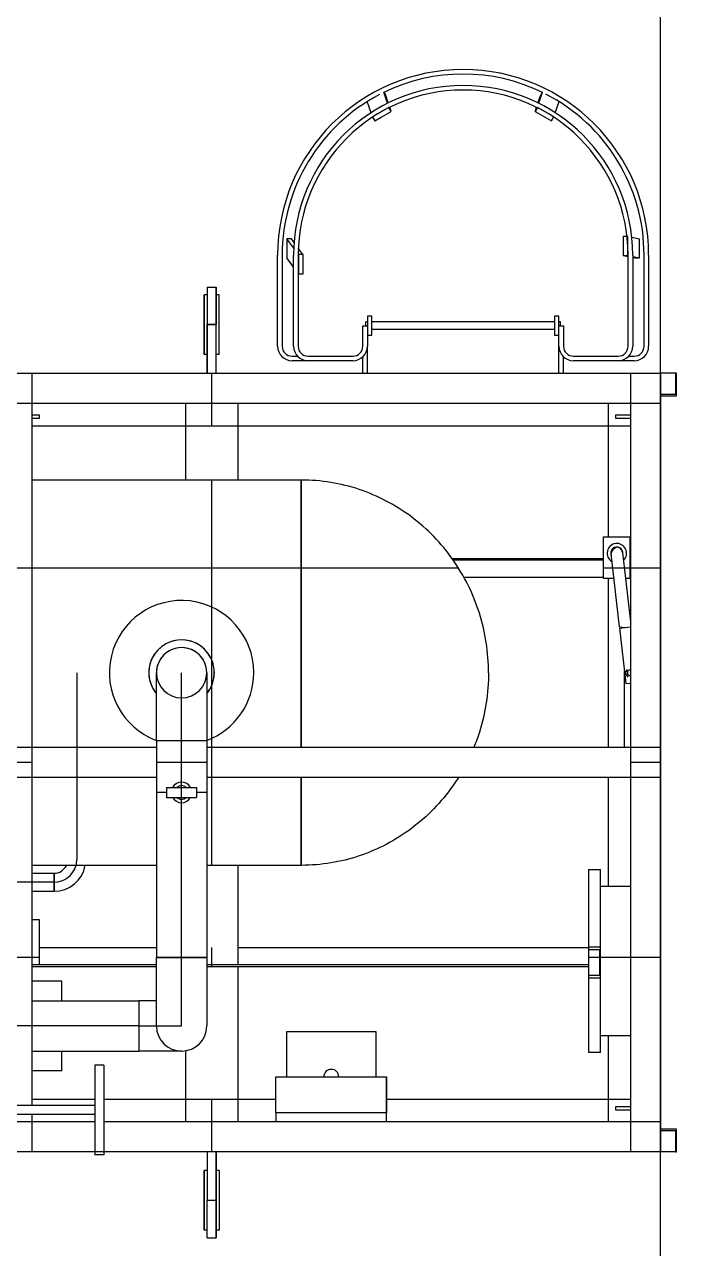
# Model space of a CAD drawing. Header units: inches. Extents: x 517790 to 538444, y 301815 to 302461.
# Drawn here: x 517892.653 to 517894.904, y 302317.735 to 302321.96 of the extents above; entities that cross this region are included whole.
import ezdxf

# ---------------------------------------------------------------- set-up
doc = ezdxf.new("R2010")
doc.units = ezdxf.units.IN
doc.header["$MEASUREMENT"] = 0
doc.linetypes.add('BLAST PROOF PARTITION-EMBED 1_DWG$0$DIVIDE2', pattern=[0.625, 0.25, -0.125, 0, -0.125, 0, -0.125])
doc.layers.add('硅胶总平面底图 工艺装置区', color=253, linetype='Continuous')
doc.layers.add('硅胶总平面底图0804', color=253, linetype='Continuous')

msp = doc.modelspace()

# ---------------------------------------------------------------- linework, layer by layer
at = {"layer": '硅胶总平面底图 工艺装置区', "linetype": 'BLAST PROOF PARTITION-EMBED 1_DWG$0$DIVIDE2', "lineweight": -3, "ltscale": 400}
msp.add_line((517894.8488, 302284.8998), (517894.8488, 302347.9323), dxfattribs=at)
at = {"layer": '硅胶总平面底图 工艺装置区', "color": 253, "linetype": 'Continuous', "lineweight": -3}
for p, q in [((517893.9065, 302321.6879), (517893.8934, 302321.7264)), ((517893.8996, 302321.718), (517893.8949, 302321.726)), ((517893.9094, 302321.6893), (517893.8996, 302321.718)), ((517894.4262, 302321.6893), (517894.4359, 302321.7177)), ((517894.4289, 302321.6879), (517894.4419, 302321.7262)), ((517894.4407, 302321.726), (517894.4359, 302321.7177)), ((517893.8497, 302321.6554), (517893.8366, 302321.6938)), ((517893.9114, 302321.6738), (517893.8546, 302321.641)), ((517893.8625, 302321.6273), (517893.9193, 302321.6601)), ((517893.9193, 302321.6601), (517893.9114, 302321.6738)), ((517893.9193, 302321.6603), (517893.9145, 302321.6742)), ((517893.9193, 302321.6603), (517893.9158, 302321.6663)), ((517893.9192, 302321.6603), (517893.9193, 302321.6603)), ((517894.4162, 302321.66), (517894.4163, 302321.6601)), ((517894.4163, 302321.6601), (517894.4162, 302321.66)), ((517894.4162, 302321.66), (517894.4407, 302321.646)), ((517894.4163, 302321.6602), (517894.4211, 302321.6742)), ((517894.4241, 302321.6738), (517894.4163, 302321.6601)), ((517894.4163, 302321.6601), (517894.4731, 302321.6273)), ((517894.4237, 302321.673), (517894.4206, 302321.6677)), ((517894.481, 302321.641), (517894.4241, 302321.6738)), ((517894.4859, 302321.6554), (517894.499, 302321.6938)), ((517893.8546, 302321.641), (517893.8625, 302321.6273)), ((517893.855, 302321.6401), (517893.8581, 302321.6348)), ((517893.8625, 302321.6273), (517893.8626, 302321.6273)), ((517893.8626, 302321.6273), (517893.8849, 302321.6403)), ((517894.4731, 302321.6273), (517894.481, 302321.641)), ((517894.4732, 302321.6275), (517894.4766, 302321.6334)), ((517894.4732, 302321.6275), (517894.4732, 302321.6275)), ((517893.5746, 302321.2205), (517893.5589, 302321.2204)), ((517893.583, 302321.1875), (517893.5589, 302321.2204)), ((517893.5589, 302321.2204), (517893.5589, 302321.155)), ((517893.5841, 302321.2075), (517893.5746, 302321.2205)), ((517894.7365, 302321.2284), (517894.7207, 302321.2284)), ((517894.7207, 302321.2284), (517894.7207, 302321.1628)), ((517894.7365, 302321.1628), (517894.7365, 302321.2284)), ((517894.7498, 302321.2258), (517894.7767, 302321.2205)), ((517894.7767, 302321.1549), (517894.7767, 302321.2205)), ((517893.5274, 302320.8492), (517893.5274, 302321.1641)), ((517893.5431, 302321.1641), (517893.5431, 302320.8492)), ((517893.5825, 302321.1227), (517893.5589, 302321.155)), ((517893.5825, 302320.8492), (517893.5825, 302321.1641)), ((517893.5991, 302321.1653), (517893.5982, 302321.1665)), ((517893.5982, 302321.1641), (517893.5982, 302320.8492)), ((517893.6148, 302321.1655), (517893.5987, 302321.1875)), ((517893.6149, 302321.1655), (517893.5991, 302321.1655)), ((517893.5991, 302321.1655), (517893.5991, 302321.0998)), ((517893.6149, 302321.0998), (517893.6149, 302321.1655)), ((517894.7207, 302321.1754), (517894.7207, 302321.1628)), ((517894.7207, 302321.1628), (517894.7373, 302321.1595)), ((517894.7207, 302321.1628), (517894.7365, 302321.1628)), ((517894.7207, 302321.1628), (517894.7207, 302321.1628)), ((517894.7364, 302321.1628), (517894.7373, 302321.1626)), ((517894.7373, 302320.8492), (517894.7373, 302321.1641)), ((517894.7531, 302321.1641), (517894.7531, 302320.8492)), ((517894.7531, 302321.1595), (517894.7767, 302321.1549)), ((517894.7531, 302321.1565), (517894.7609, 302321.1549)), ((517894.7609, 302321.1549), (517894.7767, 302321.1549)), ((517894.7925, 302320.8492), (517894.7925, 302321.1641)), ((517894.8082, 302321.1641), (517894.8082, 302320.8492)), ((517893.5991, 302321.0999), (517893.5982, 302321.1011)), ((517893.5991, 302321.0998), (517893.6149, 302321.0998)), ((517893.2732, 302321.0272), (517893.2732, 302320.8206)), ((517893.2732, 302320.8206), (517893.2732, 302321.0272)), ((517893.2836, 302321.0272), (517893.2732, 302321.0272)), ((517893.2836, 302321.0531), (517893.2836, 302320.9239)), ((517893.2836, 302321.0531), (517893.2836, 302320.9239)), ((517893.2836, 302321.0531), (517893.3146, 302321.0531)), ((517893.3146, 302320.9239), (517893.3146, 302321.0531)), ((517893.3146, 302321.0531), (517893.3146, 302320.9239)), ((517893.3249, 302321.0272), (517893.3146, 302321.0272)), ((517893.3249, 302320.8206), (517893.3249, 302321.0272)), ((517893.3249, 302320.8206), (517893.3249, 302321.0272)), ((517893.8371, 302320.9528), (517893.8371, 302320.8872)), ((517893.8528, 302320.9528), (517893.8371, 302320.9528)), ((517893.8528, 302320.8872), (517893.8528, 302320.9528)), ((517894.4985, 302320.9528), (517894.4827, 302320.9528)), ((517894.4827, 302320.9528), (517894.4827, 302320.8872)), ((517894.4985, 302320.8872), (517894.4985, 302320.9528)), ((517893.2836, 302320.9239), (517893.2836, 302320.756)), ((517893.2836, 302320.756), (517893.2836, 302320.9239)), ((517893.2836, 302320.9239), (517893.3146, 302320.9239)), ((517893.3146, 302320.9239), (517893.2836, 302320.9239)), ((517893.3146, 302320.756), (517893.3146, 302320.9239)), ((517893.3146, 302320.756), (517893.3146, 302320.9239)), ((517893.8213, 302320.92), (517893.8371, 302320.92)), ((517893.8213, 302320.8492), (517893.8213, 302320.92)), ((517893.8318, 302320.92), (517893.8318, 302320.9332)), ((517893.8371, 302320.9332), (517893.8318, 302320.9332)), ((517894.4827, 302320.9332), (517893.8528, 302320.9332)), ((517894.4827, 302320.9069), (517893.8528, 302320.9069)), ((517894.5037, 302320.9332), (517894.4985, 302320.9332)), ((517894.4985, 302320.92), (517894.5142, 302320.92)), ((517894.5037, 302320.92), (517894.5037, 302320.9332)), ((517894.5142, 302320.92), (517894.5142, 302320.8492)), ((517893.8371, 302320.8872), (517893.8528, 302320.8872)), ((517893.8371, 302320.8872), (517893.8371, 302320.8492)), ((517894.4827, 302320.8872), (517894.4985, 302320.8872)), ((517894.4985, 302320.8492), (517894.4985, 302320.8872)), ((517893.2836, 302320.8206), (517893.2732, 302320.8206)), ((517893.3249, 302320.8206), (517893.3146, 302320.8206)), ((517893.5772, 302320.815), (517893.596, 302320.815)), ((517893.6324, 302320.815), (517893.7872, 302320.815)), ((517893.8213, 302320.756), (517893.8213, 302320.8128)), ((517893.8371, 302320.756), (517893.8371, 302320.8492)), ((517894.4985, 302320.756), (517894.4985, 302320.8492)), ((517894.5142, 302320.756), (517894.5142, 302320.8128)), ((517894.5484, 302320.815), (517894.7032, 302320.815)), ((517894.7396, 302320.815), (517894.7583, 302320.815)), ((517893.6324, 302320.7993), (517893.5772, 302320.7993)), ((517893.7872, 302320.7993), (517893.6324, 302320.7993)), ((517894.7032, 302320.7993), (517894.5484, 302320.7993)), ((517894.7583, 302320.7993), (517894.7032, 302320.7993)), ((517889.3983, 302320.756), (517894.8491, 302320.756)), ((517892.5758, 302320.756), (517892.6791, 302320.756)), ((517892.6791, 302320.756), (517892.6791, 302318.2285)), ((517893.2991, 302320.756), (517893.2991, 302320.5752)), ((517894.7457, 302320.756), (517894.8491, 302320.756)), ((517894.7457, 302320.756), (517894.7457, 302318.0694)), ((517894.9015, 302320.756), (517894.8491, 302320.756)), ((517894.8491, 302320.756), (517894.8491, 302318.0694)), ((517894.8491, 302320.756), (517894.8491, 302320.6527)), ((517894.9045, 302320.756), (517894.9015, 302320.756)), ((517894.9015, 302320.756), (517894.9015, 302320.6826)), ((517894.9045, 302320.6785), (517894.9045, 302320.756)), ((517894.9015, 302320.6826), (517894.8491, 302320.6826)), ((517889.3983, 302320.6527), (517894.8491, 302320.6527)), ((517893.2087, 302320.6527), (517893.2087, 302320.3876)), ((517893.3895, 302320.6527), (517893.3895, 302320.3876)), ((517894.6682, 302320.6527), (517894.6682, 302320.1921)), ((517894.8491, 302320.6785), (517894.9045, 302320.6785)), ((517892.7049, 302320.6113), (517892.6791, 302320.6113)), ((517892.6791, 302320.601), (517892.7049, 302320.601)), ((517892.7049, 302320.601), (517892.7049, 302320.6113)), ((517894.7457, 302320.6113), (517894.6941, 302320.6113)), ((517894.6941, 302320.6113), (517894.6941, 302320.601)), ((517894.6941, 302320.601), (517894.7457, 302320.601)), ((517892.6791, 302320.5752), (517894.7457, 302320.5752)), ((517893.6091, 302320.3876), (517892.6791, 302320.3876)), ((517893.2991, 302320.3876), (517893.2991, 302319.0577)), ((517893.6091, 302320.3876), (517893.6091, 302319.4643)), ((517893.6091, 302319.4643), (517893.6091, 302320.3876)), ((517894.652, 302320.0486), (517894.652, 302320.1921)), ((517894.652, 302320.1921), (517894.745, 302320.1921)), ((517894.745, 302320.0486), (517894.745, 302320.1921)), ((517894.7071, 302319.8809), (517894.6785, 302320.133)), ((517894.7185, 302320.1375), (517894.7457, 302319.8982)), ((517894.1296, 302320.1169), (517894.652, 302320.1169)), ((517894.652, 302320.1107), (517894.134, 302320.1107)), ((517894.745, 302320.1169), (517894.7457, 302320.1169)), ((517894.7457, 302320.1107), (517894.745, 302320.1107)), ((517889.0367, 302320.0843), (517894.1515, 302320.0843)), ((517894.1707, 302320.0518), (517894.652, 302320.0518)), ((517894.652, 302320.0843), (517894.745, 302320.0843)), ((517894.652, 302320.0486), (517894.6881, 302320.0486)), ((517894.6682, 302320.0486), (517894.6682, 302319.4643)), ((517894.7286, 302320.0486), (517894.745, 302320.0486)), ((517894.7457, 302320.0836), (517894.745, 302320.0836)), ((517894.7457, 302320.0843), (517894.8491, 302320.0843)), ((517894.7071, 302319.8809), (517894.7277, 302319.8785)), ((517894.724, 302319.879), (517894.724, 302319.8781)), ((517894.7277, 302319.8785), (517894.7457, 302319.8806)), ((517894.7071, 302319.8762), (517894.7277, 302319.8785)), ((517894.7071, 302319.8762), (517894.7289, 302319.6848)), ((517892.8341, 302319.7227), (517892.8341, 302319.6439)), ((517893.1088, 302319.4871), (517893.1088, 302319.7226)), ((517893.1957, 302319.4874), (517893.1957, 302319.7226)), ((517893.2827, 302319.7226), (517893.2827, 302319.4871)), ((517894.724, 302319.7276), (517894.724, 302319.4643)), ((517894.7336, 302319.7332), (517894.7275, 302319.7227)), ((517894.7275, 302319.7227), (517894.7364, 302319.7072)), ((517894.7289, 302319.6848), (517894.7457, 302319.6867)), ((517894.7364, 302319.7072), (517894.7365, 302319.7072)), ((517892.8341, 302319.6439), (517892.8341, 302319.6439)), ((517892.8341, 302319.6439), (517892.8341, 302319.6439)), ((517892.8341, 302319.6439), (517892.8341, 302319.0781)), ((517893.1088, 302319.4643), (517892.5654, 302319.4643)), ((517893.1088, 302319.4871), (517893.1088, 302319.3093)), ((517893.1957, 302319.4871), (517893.1957, 302319.4874)), ((517893.1957, 302319.4871), (517893.1957, 302319.4871)), ((517893.1957, 302319.4871), (517893.1957, 302319.4871)), ((517893.1957, 302319.345), (517893.1957, 302319.4871)), ((517893.2827, 302319.4871), (517893.2827, 302319.3093)), ((517894.8491, 302319.4643), (517893.2827, 302319.4643)), ((517894.8491, 302319.4643), (517894.8491, 302319.361)), ((517892.6791, 302319.4127), (517892.5758, 302319.4127)), ((517893.2827, 302319.4127), (517893.1088, 302319.4127)), ((517894.8491, 302319.4127), (517894.7457, 302319.4127)), ((517893.1088, 302319.361), (517892.5654, 302319.361)), ((517893.1957, 302319.3093), (517893.1957, 302319.345)), ((517894.8491, 302319.361), (517893.2827, 302319.361)), ((517893.6091, 302319.361), (517893.6091, 302319.0577)), ((517893.6091, 302319.0577), (517893.6091, 302319.361)), ((517894.6682, 302319.361), (517894.6682, 302318.9859)), ((517893.1088, 302319.3093), (517893.1088, 302318.7396)), ((517893.1441, 302319.3265), (517893.1957, 302319.3265)), ((517893.1441, 302319.3265), (517893.1441, 302319.2921)), ((517893.1441, 302319.2921), (517893.1957, 302319.2921)), ((517893.1957, 302319.3265), (517893.2474, 302319.3265)), ((517893.1957, 302319.3093), (517893.1957, 302319.3094)), ((517893.1957, 302319.3093), (517893.1957, 302319.3093)), ((517893.1957, 302319.2737), (517893.1957, 302319.3093)), ((517893.1957, 302319.2921), (517893.2474, 302319.2921)), ((517893.2474, 302319.3265), (517893.2474, 302319.2921)), ((517893.2827, 302319.3093), (517893.2827, 302318.7396)), ((517893.1957, 302318.7396), (517893.1957, 302319.2737)), ((517892.8341, 302319.0781), (517892.8341, 302319.0781)), ((517892.8341, 302319.0781), (517892.8341, 302319.0781)), ((517893.1088, 302319.0577), (517892.6791, 302319.0577)), ((517893.6091, 302319.0577), (517893.2827, 302319.0577)), ((517893.3895, 302319.0577), (517893.3895, 302318.7147)), ((517894.6009, 302319.0429), (517894.6424, 302319.0429)), ((517894.6009, 302319.0429), (517894.6009, 302318.4123)), ((517894.6424, 302318.4123), (517894.6424, 302319.0429)), ((517892.6791, 302318.9993), (517892.5758, 302318.9993)), ((517892.6791, 302319.0305), (517892.7553, 302319.0305)), ((517892.7553, 302318.9993), (517892.6791, 302318.9993)), ((517892.7553, 302319.0305), (517892.7553, 302318.9993)), ((517892.7553, 302318.9682), (517892.7553, 302319.0305)), ((517892.7553, 302318.9993), (517892.7553, 302318.9682)), ((517892.7553, 302318.9993), (517892.7554, 302318.9993)), ((517892.7554, 302318.9993), (517892.7554, 302318.9993)), ((517892.6791, 302318.9682), (517892.7553, 302318.9682)), ((517894.6424, 302318.9859), (517894.7457, 302318.9859)), ((517894.6424, 302318.9859), (517894.7457, 302318.9859)), ((517892.7049, 302318.8702), (517892.6791, 302318.8702)), ((517892.7049, 302318.8702), (517892.6791, 302318.8702)), ((517892.7049, 302318.7152), (517892.7049, 302318.8702)), ((517892.7049, 302318.7152), (517892.7049, 302318.8702)), ((517892.3588, 302318.741), (517892.7049, 302318.741)), ((517892.7049, 302318.7736), (517893.1088, 302318.7736)), ((517893.1088, 302318.741), (517893.2827, 302318.741)), ((517893.1088, 302318.7396), (517893.2827, 302318.7396)), ((517893.1088, 302318.5033), (517893.1088, 302318.7396)), ((517893.1957, 302318.7396), (517893.1957, 302318.7396)), ((517893.1957, 302318.7396), (517893.1957, 302318.7395)), ((517893.1957, 302318.5033), (517893.1957, 302318.7396)), ((517893.2827, 302318.7396), (517893.2827, 302318.5033)), ((517893.2991, 302318.7736), (517893.2991, 302318.7085)), ((517893.3895, 302318.7736), (517894.6009, 302318.7736)), ((517894.6009, 302318.7748), (517894.6009, 302318.767)), ((517894.6424, 302318.7748), (517894.6009, 302318.7748)), ((517894.6009, 302318.767), (517894.6391, 302318.767)), ((517894.6009, 302318.741), (517894.8491, 302318.741)), ((517894.6391, 302318.767), (517894.6391, 302318.6776)), ((517894.6424, 302318.6698), (517894.6424, 302318.7748)), ((517892.6791, 302318.7152), (517892.7049, 302318.7152)), ((517892.6791, 302318.7152), (517892.7049, 302318.7152)), ((517893.1088, 302318.7147), (517892.6791, 302318.7147)), ((517892.6791, 302318.7085), (517893.1088, 302318.7085)), ((517894.6009, 302318.7147), (517893.2827, 302318.7147)), ((517893.2827, 302318.7085), (517894.6009, 302318.7085)), ((517893.3895, 302318.7085), (517893.3895, 302318.1727)), ((517892.7824, 302318.6583), (517892.6791, 302318.6583)), ((517892.7824, 302318.5903), (517892.7824, 302318.6583)), ((517894.6391, 302318.6776), (517894.6009, 302318.6776)), ((517894.6009, 302318.6776), (517894.6009, 302318.6698)), ((517894.6009, 302318.6698), (517894.6424, 302318.6698)), ((517892.6791, 302318.5903), (517893.0482, 302318.5903)), ((517893.0482, 302318.5903), (517893.0482, 302318.5033)), ((517893.0483, 302318.5903), (517893.0482, 302318.5903)), ((517893.0483, 302318.5903), (517893.0483, 302318.4164)), ((517893.1088, 302318.5903), (517893.0483, 302318.5903)), ((517892.6791, 302318.5033), (517892.5758, 302318.5033)), ((517893.0482, 302318.5033), (517892.6791, 302318.5033)), ((517893.0482, 302318.5033), (517893.0482, 302318.4164)), ((517893.0482, 302318.5033), (517893.0483, 302318.5033)), ((517893.0483, 302318.5033), (517893.1088, 302318.5033)), ((517893.1088, 302318.5033), (517893.1957, 302318.5033)), ((517893.5574, 302318.4827), (517893.5574, 302318.3277)), ((517893.5574, 302318.4827), (517893.5574, 302318.3277)), ((517893.8674, 302318.4827), (517893.5574, 302318.4827)), ((517893.8674, 302318.4827), (517893.5574, 302318.4827)), ((517893.8674, 302318.3277), (517893.8674, 302318.4827)), ((517893.8674, 302318.3277), (517893.8674, 302318.4827)), ((517894.7457, 302318.4693), (517894.6424, 302318.4693)), ((517894.7457, 302318.4693), (517894.6424, 302318.4693)), ((517894.6682, 302318.4693), (517894.6682, 302318.1727)), ((517892.6791, 302318.4164), (517893.0482, 302318.4164)), ((517892.7824, 302318.3484), (517892.7824, 302318.4164)), ((517893.0482, 302318.4164), (517893.0483, 302318.4164)), ((517893.1957, 302318.4164), (517893.0483, 302318.4164)), ((517893.2087, 302318.4174), (517893.2087, 302318.1727)), ((517894.6424, 302318.4123), (517894.6009, 302318.4123)), ((517892.8961, 302318.368), (517892.8961, 302318.058)), ((517892.9271, 302318.368), (517892.8961, 302318.368)), ((517892.9271, 302318.368), (517892.9271, 302318.058)), ((517892.7824, 302318.3484), (517892.6791, 302318.3484)), ((517893.5212, 302318.3277), (517893.9036, 302318.3277)), ((517893.5212, 302318.3277), (517893.9036, 302318.3277)), ((517893.5212, 302318.2037), (517893.5212, 302318.3277)), ((517893.5212, 302318.2037), (517893.5212, 302318.3277)), ((517893.9036, 302318.3277), (517893.9036, 302318.2037)), ((517893.9036, 302318.2037), (517893.9036, 302318.3277)), ((517892.6791, 302318.2502), (517892.8961, 302318.2502)), ((517892.9271, 302318.2502), (517893.5212, 302318.2502)), ((517893.2991, 302318.2502), (517893.2991, 302318.0694)), ((517893.9036, 302318.2502), (517894.7457, 302318.2502)), ((517892.8961, 302318.2285), (517892.5551, 302318.2285)), ((517892.8961, 302318.1975), (517892.5551, 302318.1975)), ((517892.6791, 302318.1975), (517892.6791, 302318.0694)), ((517893.5212, 302318.2037), (517893.5212, 302318.1727)), ((517893.5212, 302318.2037), (517893.5212, 302318.1727)), ((517893.9036, 302318.2037), (517893.5212, 302318.2037)), ((517893.9036, 302318.2037), (517893.5212, 302318.2037)), ((517893.9036, 302318.1727), (517893.9036, 302318.2037)), ((517893.9036, 302318.1727), (517893.9036, 302318.2037)), ((517894.7457, 302318.2244), (517894.6941, 302318.2244)), ((517894.6941, 302318.2244), (517894.6941, 302318.214)), ((517894.6941, 302318.214), (517894.7457, 302318.214)), ((517892.8961, 302318.1727), (517892.5086, 302318.1727)), ((517894.8491, 302318.1727), (517892.9271, 302318.1727)), ((517894.8491, 302318.1727), (517894.8491, 302318.0694)), ((517894.9045, 302318.1469), (517894.8491, 302318.1469)), ((517894.9045, 302318.0694), (517894.9045, 302318.1469)), ((517894.8491, 302318.1427), (517894.9015, 302318.1427)), ((517894.9015, 302318.1427), (517894.9015, 302318.0694)), ((517892.8961, 302318.0694), (517892.4698, 302318.0694)), ((517892.6791, 302318.0694), (517892.5758, 302318.0694)), ((517892.9271, 302318.0694), (517892.8961, 302318.0694)), ((517894.8491, 302318.0694), (517892.9271, 302318.0694)), ((517893.2836, 302318.0694), (517893.2836, 302317.9014)), ((517893.2836, 302318.0694), (517893.2836, 302317.9014)), ((517893.3146, 302317.9014), (517893.3146, 302318.0694)), ((517893.3146, 302318.0694), (517893.3146, 302317.9014)), ((517894.8491, 302318.0694), (517894.7457, 302318.0694)), ((517894.9015, 302318.0694), (517894.8491, 302318.0694)), ((517894.9015, 302318.0694), (517894.9045, 302318.0694)), ((517892.9271, 302318.058), (517892.8961, 302318.058)), ((517893.2732, 302317.7981), (517893.2732, 302318.0048)), ((517893.2732, 302318.0048), (517893.2732, 302317.7981)), ((517893.2836, 302318.0048), (517893.2732, 302318.0048)), ((517893.3249, 302318.0048), (517893.3146, 302318.0048)), ((517893.3249, 302318.0048), (517893.3249, 302317.7981)), ((517893.3249, 302318.0048), (517893.3249, 302317.7981)), ((517893.3146, 302317.9014), (517893.2836, 302317.9014)), ((517893.3146, 302317.9014), (517893.2836, 302317.9014)), ((517893.2836, 302317.7723), (517893.2836, 302317.9014)), ((517893.2836, 302317.7723), (517893.2836, 302317.9014)), ((517893.3146, 302317.9014), (517893.3146, 302317.7723)), ((517893.3146, 302317.7723), (517893.3146, 302317.9014)), ((517893.2836, 302317.7981), (517893.2732, 302317.7981)), ((517893.2836, 302317.7723), (517893.3146, 302317.7723)), ((517893.3249, 302317.7981), (517893.3146, 302317.7981))]:
    msp.add_line(p, q, dxfattribs=at)
for centre, radius, start, end in [((517894.1678, 302321.1641), 0.6404, 0, 180), ((517894.1678, 302321.1641), 0.6247, 64.0018, 116.0044), ((517894.1678, 302321.1641), 0.5853, 0, 180), ((517894.1678, 302321.1641), 0.6247, 117.4959, 180), ((517894.1678, 302321.1641), 0.5695, 0, 180), ((517894.1678, 302321.1641), 0.6247, 0, 62.8505), ((517893.5772, 302320.8492), 0.0499, 180, 270), ((517893.5772, 302320.8492), 0.0341, 180, 270), ((517893.6324, 302320.8492), 0.0499, 180, 270), ((517893.6324, 302320.8492), 0.0341, 180, 270), ((517893.7872, 302320.8492), 0.0341, 270, 0), ((517893.7872, 302320.8492), 0.0499, 270, 0), ((517894.5484, 302320.8492), 0.0499, 180, 270), ((517894.5484, 302320.8492), 0.0341, 180, 270), ((517894.7032, 302320.8492), 0.0341, 270, 0), ((517894.7032, 302320.8492), 0.0499, 270, 0), ((517894.7583, 302320.8492), 0.0499, 270, 0), ((517894.7583, 302320.8492), 0.0341, 270, 0), ((517894.6985, 302320.1352), 0.0336, 313.3282, 239.6292), ((517894.6985, 302320.1352), 0.0207, 353.5213, 199.4361), ((517893.1957, 302319.7227), 0.2493, 0, 249.5931), ((517893.1957, 302319.7227), 0.1132, 0, 219.815), ((517893.1957, 302319.7227), 0.1132, 320.185, 180), ((517893.1957, 302319.7227), 0.0869, 359.9663, 180), ((517893.1957, 302319.7226), 0.0869, 0, 180), ((517893.1957, 302319.7227), 0.1132, 180, 219.815), ((517893.1957, 302319.7227), 0.0869, 180, 180.0337), ((517893.1957, 302319.7226), 0.0869, 180, 0), ((517893.1957, 302319.7227), 0.2493, 290.4069, 0), ((517893.1957, 302319.7227), 0.1132, 320.185, 0), ((517894.7454, 302319.7227), 0.0103, 88.1046, 270), ((517894.7454, 302319.7227), 0.0103, 270, 271.8954), ((517893.1957, 302319.3093), 0.0356, 28.8738, 151.1262), ((517893.1957, 302319.3093), 0.0238, 46.4125, 133.5875), ((517893.1957, 302319.3093), 0.0356, 208.8738, 270), ((517893.1957, 302319.3093), 0.0238, 226.4125, 270), ((517893.1957, 302319.3093), 0.0356, 270, 331.1262), ((517893.1957, 302319.3093), 0.0238, 270, 313.5875), ((517892.7553, 302319.0781), 0.0787, 345.0171, 0), ((517892.7553, 302319.0781), 0.0787, 270, 345.0171), ((517892.7553, 302319.0781), 0.1099, 270, 349.3263), ((517892.7553, 302319.0781), 0.0476, 270, 334.6649), ((517893.1957, 302318.5033), 0.0869, 180, 0), ((517893.1957, 302318.5033), 0.0869, 180, 0), ((517893.7124, 302318.3277), 0.0258, 0, 180), ((517893.7124, 302318.3277), 0.0258, 0, 180)]:
    msp.add_arc(centre, radius, start, end, dxfattribs=at)
for centre, major_axis, ratio, start_param, end_param in [((517894.6985, 302320.1352), (-0.0023, 0.0205), 0.974537, 4.712389, 6.283185), ((517893.1957, 302319.4871), (-0.0869, 0), 0.00323, 3.141587, 6.283191), ((517893.1957, 302319.4871), (0.0869, 0), 0.003228, 0, 3.141593), ((517893.1957, 302319.3093), (-0.0869, 0), 0.003228, 5.348741, 6.283185), ((517893.1957, 302319.3093), (-0.0869, 0), 0.003233, 5.348741, 6.283185), ((517893.1957, 302319.3093), (0.0869, 0), 0.003228, 0, 0.934444), ((517893.1957, 302319.3093), (0.0869, 0), 0.003233, 0, 0.934444), ((517893.1957, 302318.7396), (0.0869, 0), 0.003233, 0.00876, 3.132833), ((517893.1957, 302318.7396), (0.0869, 0), 0.003233, 0, 0.004386)]:
    msp.add_ellipse(centre, major_axis=major_axis, ratio=ratio, start_param=start_param, end_param=end_param, dxfattribs=at)
for points, knots in [([(517894.2554, 302319.7227), (517894.2554, 302319.7923), (517894.2447, 302319.8619), (517894.2238, 302319.9281), (517894.2029, 302319.9944), (517894.1718, 302320.0572), (517894.132, 302320.1135), (517894.0922, 302320.1698), (517894.0437, 302320.2197), (517893.989, 302320.2606), (517893.9342, 302320.3015), (517893.8732, 302320.3335), (517893.8088, 302320.3551), (517893.7447, 302320.3765), (517893.6774, 302320.3875), (517893.61, 302320.3876), (517893.6097, 302320.3876), (517893.6094, 302320.3876), (517893.6091, 302320.3876)], [4.712389, 4.712389, 4.712389, 4.712389, 5.026548, 5.026548, 5.026548, 5.340708, 5.340708, 5.340708, 5.654867, 5.654867, 5.654867, 5.969026, 5.969026, 5.969026, 6.281809, 6.281809, 6.281809, 6.283185, 6.283185, 6.283185, 6.283185]), ([(517894.6785, 302320.133), (517894.6785, 302320.1334), (517894.6784, 302320.1338), (517894.6784, 302320.1342), (517894.6783, 302320.1364), (517894.6785, 302320.1386), (517894.679, 302320.1406), (517894.6792, 302320.1413), (517894.6794, 302320.142), (517894.6797, 302320.1427), (517894.6805, 302320.1448), (517894.6816, 302320.1468), (517894.683, 302320.1485), (517894.6844, 302320.1502), (517894.6861, 302320.1518), (517894.688, 302320.1529), (517894.6899, 302320.1541), (517894.692, 302320.1549), (517894.6941, 302320.1554), (517894.6948, 302320.1556), (517894.6955, 302320.1557), (517894.6962, 302320.1558)], [0, 0, 0, 0, 0.00119736, 0.00119736, 0.00119736, 0.00743231, 0.00743231, 0.00743231, 0.00948961, 0.00948961, 0.00948961, 0.01600689, 0.01600689, 0.01600689, 0.0224761, 0.0224761, 0.0224761, 0.02880032, 0.02880032, 0.02880032, 0.03087421, 0.03087421, 0.03087421, 0.03087421]), ([(517894.2554, 302319.7227), (517894.2554, 302319.653), (517894.2447, 302319.5834), (517894.2238, 302319.5172), (517894.2181, 302319.4993), (517894.2117, 302319.4817), (517894.2046, 302319.4643)], [4.712389, 4.712389, 4.712389, 4.712389, 5.0265482, 5.0265482, 5.0265482, 5.1113926, 5.1113926, 5.1113926, 5.1113926]), ([(517894.1515, 302319.361), (517894.1452, 302319.3511), (517894.1387, 302319.3414), (517894.132, 302319.3318), (517894.0922, 302319.2755), (517894.0437, 302319.2256), (517893.989, 302319.1847), (517893.9342, 302319.1438), (517893.8732, 302319.1118), (517893.8088, 302319.0903), (517893.7447, 302319.0688), (517893.6774, 302319.0578), (517893.61, 302319.0577), (517893.6097, 302319.0577), (517893.6094, 302319.0577), (517893.6091, 302319.0577)], [5.2874673, 5.2874673, 5.2874673, 5.2874673, 5.3407075, 5.3407075, 5.3407075, 5.6548668, 5.6548668, 5.6548668, 5.969026, 5.969026, 5.969026, 6.2818091, 6.2818091, 6.2818091, 6.2831853, 6.2831853, 6.2831853, 6.2831853])]:
    msp.add_open_spline(points, degree=3, knots=knots, dxfattribs=at)
msp.add_open_spline([(517894.6785, 302320.133), (517894.6785, 302320.133), (517894.6867, 302320.1547), (517894.6962, 302320.1558)], degree=3, dxfattribs=at)
at = {"layer": '硅胶总平面底图0804', "color": 253, "linetype": 'Continuous', "lineweight": 20}
for p, q in [((517894.8488, 302284.8998), (517894.8488, 302347.9323)), ((517894.8489, 302327.8569), (517894.849, 302320.8064))]:
    msp.add_line(p, q, dxfattribs=at)
at = {"layer": '硅胶总平面底图0804', "color": 5, "linetype": 'Continuous', "lineweight": 20}
msp.add_line((517894.849, 302317.9689), (517894.8491, 302303.0619), dxfattribs=at)

doc.saveas('drawing.dxf')
